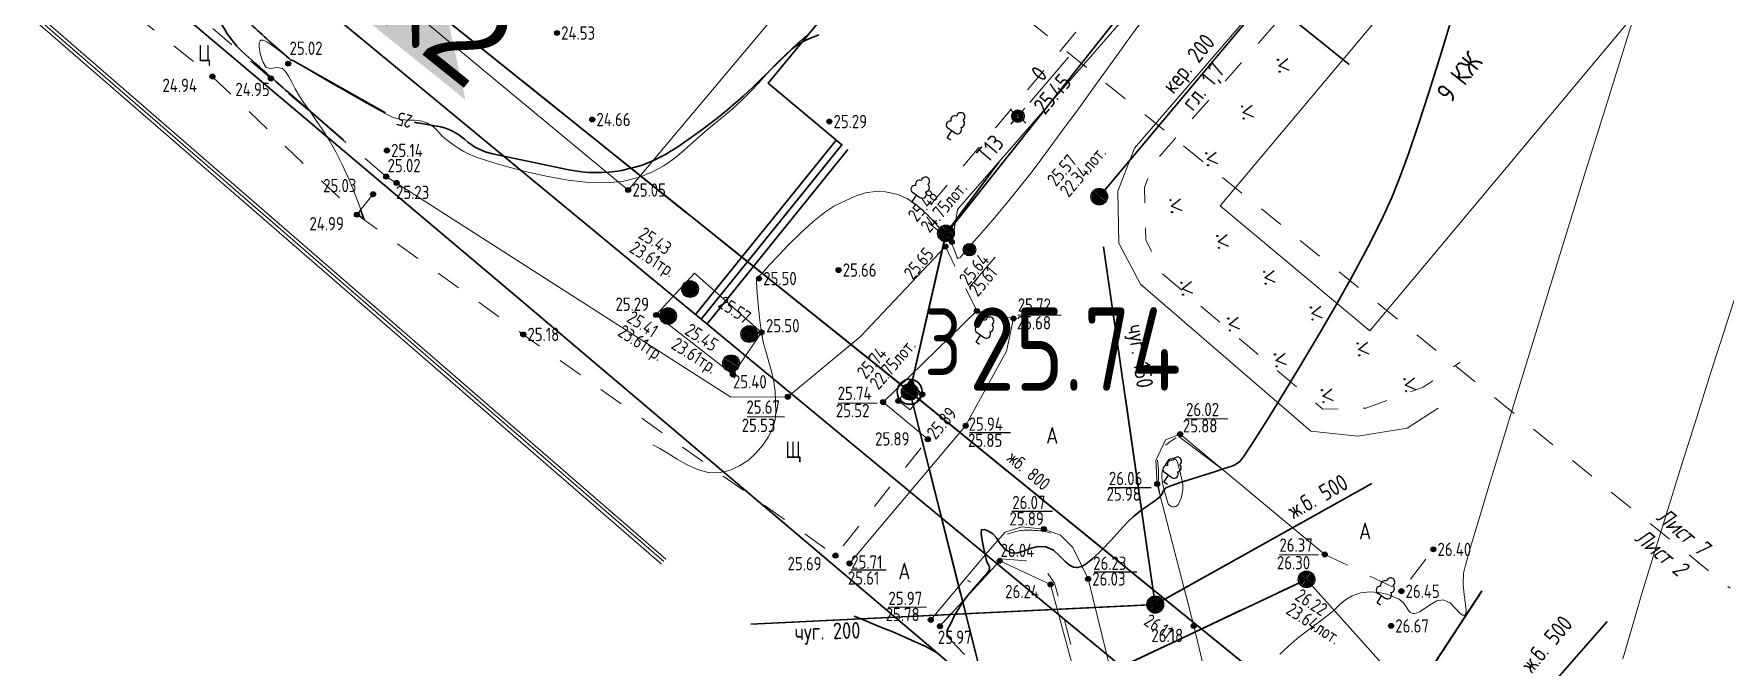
# Model space of a CAD drawing. Header units: metres. Extents: x -149473 to 83396, y -14167 to 104709.
# Drawn here: x -4603.4 to -4552.6, y 42498.6 to 42517.1 of the extents above; entities that cross this region are included whole.
import ezdxf

# ---------------------------------------------------------------- set-up
doc = ezdxf.new("R2010")
doc.units = ezdxf.units.M
doc.linetypes.add('g5_01_5x1_5', pattern=[1.5, 0.75, -0.75])
doc.linetypes.add('осеваяX2', pattern=[4, 2.5, -0.5, 0.5, -0.5])
for name, color, linetype, transparency in [('01_Геодезические пункты', 7, 'Continuous', 0.6), ('03_Здания и строения', 7, 'Continuous', 0.6), ('06_Инженерно-технические сооружения', 7, 'Continuous', 0.6), ('10_Границы покрытий и угодий', 7, 'Continuous', 0.6), ('13_Растительность', 7, 'Continuous', 0.6), ('14_Ограждения', 7, 'Continuous', 0.6), ('19_Горизонтали', 7, 'Continuous', 0.6), ('30_Канализация', 7, 'Continuous', 0.6), ('32_Теплосеть', 7, 'Continuous', 0.6), ('33_Газопровод', 7, 'Continuous', 0.6), ('44_Крышки колодцев', 7, 'Continuous', 0.6), ('45_Номера колодцев', 7, 'Continuous', 0.6), ('61_Отметки высоты поверхности', 7, 'Continuous', 0.6)]:
    doc.layers.add(name, color=color, linetype=linetype, transparency=transparency)
doc.layers.add('rastr', color=7, linetype='Continuous')
doc.layers.add('Viewport2ForCustomObjects_0', color=7, linetype='Continuous')
for name, color, linetype, lineweight in [('Сети_Г1.Метки', 132, 'Continuous', 30), ('Сети_Горизонтали.Вспомогательные', 1, 'Continuous', 9), ('Сети_Горизонтали.Основные', 1, 'Continuous', 30), ('Сети_К1', 42, 'Continuous', 30), ('Сети_К2', 40, 'Continuous', 30), ('Сети_К2.Метки', 40, 'Continuous', 30), ('Сети_Т', 1, 'Continuous', 30), ('Сети_Трасса', 1, 'осеваяX2', 30)]:
    doc.layers.add(name, color=color, linetype=linetype, lineweight=lineweight)
doc.styles.add('CustomTextStyle118', font='GOST_0.TTF', dxfattribs={"height": 4})
doc.styles.add('CustomTextStyle128', font='GOST_0.TTF', dxfattribs={"height": 5})
doc.styles.add('CustomTextStyle129', font='arial.ttf', dxfattribs={"height": 5})
doc.styles.add('LIKE11', font='GOST_0.TTF')
doc.styles.add('LIKE14', font='GOST_0.TTF')
doc.styles.add('LIKE17', font='GOST_0.TTF')
doc.styles.add('LIKE32', font='GOST_0.TTF')
doc.styles.add('LIKE36', font='GOST_0.TTF')
doc.styles.add('Line_GUGK', font='GOST_0.TTF')
doc.styles.get("Standard").update_dxf_attribs({"font": 'GOST_0.TTF'})
doc.linetypes.add('g5_121_t', pattern='A,4,-0.4,["Т",Line_GUGK,S=1,R=0,X=0,Y=-0.5],-1.2,12', length=17.6)
doc.linetypes.add('g5_122_g', pattern='A,1,-1,1.5,-0.4,["Г",Line_GUGK,S=1,R=0,X=0,Y=-0.5],-1.5,1.5,-1,4,-1,4,-1,3', length=20.9)
doc.linetypes.add('g5_122_k', pattern='A,1,-1,1.5,-0.4,["К",Line_GUGK,S=1,R=0,X=0,Y=-0.5],-1.5,1.5,-1,4,-1,4,-1,3', length=20.9)
doc.linetypes.add('g5_122_kl', pattern='A,1,-1,1.5,-0.4,["Кл",Line_GUGK,S=1,R=0,X=0,Y=-0.5],-2.4,1.5,-1,4,-1,4,-1,3', length=21.8)
doc.linetypes.add('g5_122_t', pattern='A,1,-1,1.5,-0.4,["Т",Line_GUGK,S=1,R=0,X=0,Y=-0.5],-1.5,1.5,-1,4,-1,4,-1,3', length=20.9)
doc.linetypes.add('g5_472', pattern='A,0,-4,[25,GUGK_2005.shx,S=0.4,R=0,X=0,Y=-0.2],0', length=4)
doc.linetypes.add('g5_474_1a', pattern='A,1,-0.25,[28,GUGK_2005.shx,S=1,R=0,X=0,Y=0],-0.25,1', length=2.5)
doc.linetypes.add('g5_476_2c', pattern='A,2.75,-0.25,[32,GUGK_2005.shx,S=1,R=0,X=0,Y=0],-0.25,2.75', length=6)

# ---------------------------------------------------------------- blocks, each defined once
blk = doc.blocks.new('g5_117t')
h = blk.add_hatch(color=255)
h.paths.add_polyline_path([(-0.04, -0.04), (-0.46, -0.04, 0.367426), (-0.04, -0.46)])
h.paths.add_polyline_path([(0.04, -0.46, 0.367426), (0.46, -0.04), (0.04, -0.04)])
h.paths.add_polyline_path([(0.46, 0.04, 0.921954), (-0.46, 0.04)])
at = {"color": 0}
for points in [[(-0.5, 0), (0.5, 0)], [(0, -0.5), (0, 0)]]:
    blk.add_lwpolyline(points, dxfattribs=at)
blk.add_circle((0, 0), 0.5, dxfattribs=at)
blk = doc.blocks.new('g5_388_1')
at = {"color": 0}
blk.add_lwpolyline([(0, 0.5), (0.26, 0.5, 0.798042), (0.36, 0.97, 0.636328), (0.23, 1.41, 0.533064), (0, 1.75, 0.533064), (-0.23, 1.41, 0.636328), (-0.36, 0.97, 0.798042), (-0.26, 0.5)], format="xyb", dxfattribs=at)
for points in [[(0, 0.5), (-0.26, 0.5)], [(0.25, 0), (0, 0), (0, 0.5)]]:
    blk.add_lwpolyline(points, dxfattribs=at)
blk = doc.blocks.new('g5_117kb')
h = blk.add_hatch(color=255)
h.paths.add_polyline_path([(0.04, 0.04), (0.46, 0.04, 0.367426), (0.04, 0.46)])
h.paths.add_polyline_path([(-0.04, 0.46, 0.367426), (-0.46, 0.04), (-0.04, 0.04)])
h.paths.add_polyline_path([(-0.04, -0.04), (-0.46, -0.04, 0.367426), (-0.04, -0.46)])
h.paths.add_polyline_path([(0.04, -0.46, 0.367426), (0.46, -0.04), (0.04, -0.04)])
at = {"color": 0}
for points in [[(-0.5, 0), (0.5, 0)], [(0, 0.5), (0, -0.5)]]:
    blk.add_lwpolyline(points, dxfattribs=at)
blk.add_circle((0, 0), 0.5, dxfattribs=at)
blk = doc.blocks.new('g5_330')
blk.add_hatch(color=0).paths.add_polyline_path([(0.15, 0, 1), (-0.15, 0, 1)])
at = {"color": 0}
blk.add_circle((0, 0), 0.15, dxfattribs=at)
blk = doc.blocks.new('g5_117kl')
h = blk.add_hatch(color=255)
h.paths.add_polyline_path([(0.42, 0.2, 0.633652), (-0.42, 0.2)])
h.paths.add_polyline_path([(-0.45, 0.12, 0.067116), (-0.46, 0, 0.067116), (-0.45, -0.12), (0.45, -0.12, 0.067116), (0.46, 0, 0.067116), (0.45, 0.12)])
h.paths.add_polyline_path([(-0.42, -0.2, 0.633652), (0.42, -0.2)])
at = {"color": 0}
for p, q in [((-0.47, 0.16), (0.47, 0.16)), ((-0.47, -0.16), (0.47, -0.16))]:
    blk.add_line(p, q, dxfattribs=at)
blk.add_circle((0, 0), 0.5, dxfattribs=at)
blk = doc.blocks.new('g5_416')
at = {"color": 0}
blk.add_lwpolyline([(0.36, 0.6), (0, 0), (-0.36, 0.6)], dxfattribs=at)
for centre in [(-0.36, 0), (0.36, 0)]:
    blk.add_circle(centre, 0.0375, dxfattribs=at)
blk = doc.blocks.new('g5_128b')
h = blk.add_hatch(color=255)
h.paths.add_polyline_path([(-0.16, 0.3, 0.273653), (-0.34, 0, 0.273653), (-0.16, -0.3)])
h.paths.add_polyline_path([(0.09, 0.33, 0.131884), (-0.09, 0.33), (-0.09, -0.33, 0.131884), (0.09, -0.33)])
h.paths.add_polyline_path([(0.16, -0.3, 0.273653), (0.34, 0, 0.273653), (0.16, 0.3)])
at = {"color": 0}
for points in [[(-0.12, -0.35), (-0.12, 0.35)], [(0.12, -0.35), (0.12, 0.35)]]:
    blk.add_lwpolyline(points, dxfattribs=at)
blk.add_circle((0, 0), 0.375, dxfattribs=at)
blk = doc.blocks.new('g5_005_1')
h = blk.add_hatch(color=255)
edge = h.paths.add_edge_path()
edge.add_arc((0, 0), 0.338, 0, 360)
edge = h.paths.add_edge_path(flags=16)
edge.add_arc((0, 0), 0.1, 0, 360)
at = {"color": 0}
for p, q in [((-0.625, 0), (-0.375, 0)), ((0, 0.625), (0, 0.375)), ((0.375, 0), (0.625, 0)), ((0, -0.375), (0, -0.625))]:
    blk.add_line(p, q, dxfattribs=at)
for radius in [0.375, 0.0625]:
    blk.add_circle((0, 0), radius, dxfattribs=at)
blk = doc.blocks.new('CustomObjectsInViewport2_0')
at = {"layer": 'Сети_Г1.Метки'}
for p, q in [((2984.27, 1369.65), (2983.28, 1368.14)), ((2983.28, 1368.14), (2973.77, 1353.65))]:
    blk.add_line(p, q, dxfattribs=at)
at = {"layer": 'Сети_Горизонтали.Вспомогательные', "color": 42, "flags": 128}
for points, elevation in [([(2944.02, 1403.18), (2943.24, 1402.51), (2942.5, 1401.82), (2941.89, 1401.22), (2941.37, 1400.66), (2940.9, 1400.14), (2940.42, 1399.63), (2939.89, 1399.09), (2939.26, 1398.51), (2938.48, 1397.87), (2937.69, 1397.21), (2937.01, 1396.61), (2936.4, 1396.07), (2935.81, 1395.58), (2935.2, 1395.15), (2934.52, 1394.79), (2933.74, 1394.48), (2932.8, 1394.24), (2931.8, 1394.13), (2930.67, 1394.16), (2929.46, 1394.3), (2928.24, 1394.51), (2927.07, 1394.78), (2925.99, 1395.06), (2925.07, 1395.32), (2924.38, 1395.54), (2923.95, 1395.68), (2923.53, 1395.85), (2923.2, 1396.01), (2922.91, 1396.19), (2922.61, 1396.4), (2922.28, 1396.64), (2921.91, 1396.94), (2921.65, 1397.23), (2921.38, 1397.49), (2920.98, 1397.73), (2920.6, 1397.85), (2920.23, 1397.89), (2919.85, 1397.9), (2919.44, 1397.94), (2918.97, 1398.06), (2918.48, 1398.29), (2917.7, 1398.71), (2916.74, 1399.25), (2915.71, 1399.85), (2914.72, 1400.43), (2913.87, 1400.94), (2913.27, 1401.29), (2913.03, 1401.44), (2912.92, 1401.47), (2912.81, 1401.51), (2912.63, 1401.67), (2912.23, 1401.99), (2911.75, 1402.36), (2911.39, 1402.6), (2911.17, 1402.69), (2911.06, 1402.7), (2911.03, 1402.69), (2910.99, 1402.65), (2910.94, 1402.54), (2910.93, 1402.3), (2910.99, 1401.89), (2911.15, 1401.39), (2911.35, 1401.06), (2911.64, 1400.99), (2911.99, 1401.05), (2912.33, 1401), (2912.52, 1400.82), (2912.7, 1400.53), (2912.89, 1400.18), (2913.1, 1399.77), (2913.35, 1399.33), (2913.62, 1398.93), (2913.95, 1398.47), (2914.32, 1397.94), (2914.72, 1397.35), (2915.12, 1396.7), (2915.53, 1395.99), (2915.91, 1395.23), (2916.27, 1394.45), (2916.57, 1393.73), (2916.81, 1393.12), (2916.96, 1392.69), (2917.02, 1392.51), (2916.94, 1392.4), (2916.87, 1392.29), (2916.95, 1392.18), (2917.1, 1392.04), (2917.22, 1391.92)], 25), ([(2964.25, 1404.36), (2963.2, 1402.91), (2962.13, 1401.43), (2961.08, 1399.97), (2960.07, 1398.58), (2959.14, 1397.31), (2958.32, 1396.2), (2957.65, 1395.29), (2957.15, 1394.64), (2956.49, 1393.81), (2955.81, 1392.97), (2955.15, 1392.18), (2954.53, 1391.45), (2953.98, 1390.81), (2953.54, 1390.31), (2953.24, 1389.97), (2953.11, 1389.82), (2952.97, 1389.66), (2952.84, 1389.6), (2952.78, 1389.7), (2952.69, 1389.94), (2952.58, 1390.24), (2952.41, 1390.54), (2952.22, 1390.79), (2951.91, 1391.21), (2951.48, 1391.72), (2950.97, 1392.26), (2950.4, 1392.77), (2949.79, 1393.19), (2949.17, 1393.46), (2948.49, 1393.6), (2947.88, 1393.62), (2947.3, 1393.53), (2946.73, 1393.35), (2946.12, 1393.08), (2945.44, 1392.75), (2944.84, 1392.36), (2944.15, 1391.8), (2943.42, 1391.13), (2942.71, 1390.43), (2942.06, 1389.76), (2941.53, 1389.19), (2941.16, 1388.78), (2941.01, 1388.62), (2940.9, 1388.52), (2940.83, 1388.46), (2940.79, 1388.4), (2940.77, 1388.35), (2940.77, 1388.2), (2940.79, 1387.82), (2940.83, 1387.27), (2940.88, 1386.61), (2940.96, 1385.88), (2941.06, 1385.16), (2941.19, 1384.5), (2941.36, 1383.89), (2941.53, 1383.32), (2941.69, 1382.76), (2941.81, 1382.2), (2941.88, 1381.62), (2941.91, 1380.96), (2941.92, 1380.41), (2941.88, 1379.92), (2941.75, 1379.42), (2941.47, 1378.89), (2941.15, 1378.4), (2940.75, 1377.94), (2940.29, 1377.51), (2939.75, 1377.16), (2939.15, 1376.89), (2938.48, 1376.75), (2937.86, 1376.77), (2937.23, 1376.95), (2936.61, 1377.23), (2936.01, 1377.56), (2935.46, 1377.9), (2934.96, 1378.21), (2934.55, 1378.43)], 25.5), ([(2993.81, 1405.48), (2992.72, 1401.97), (2991.6, 1398.38), (2990.47, 1394.75), (2989.36, 1391.17), (2988.28, 1387.68), (2987.26, 1384.35), (2986.3, 1381.24), (2985.44, 1378.42), (2984.68, 1375.94), (2984.06, 1373.87), (2983.58, 1372.28), (2983.28, 1371.21), (2983.16, 1370.73), (2983.14, 1370.07), (2983.21, 1369.42), (2983.29, 1368.85), (2983.33, 1368.5), (2983.31, 1368.32), (2983.27, 1368.24), (2983.24, 1368.21), (2983.2, 1368.2), (2983.1, 1368.21), (2982.95, 1368.33), (2982.71, 1368.59), (2982.36, 1368.94), (2981.95, 1369.13), (2981.57, 1369.06), (2981.18, 1368.84), (2980.8, 1368.58), (2980.52, 1368.4), (2980.32, 1368.32), (2980.21, 1368.3), (2980.15, 1368.31), (2980.09, 1368.32), (2979.99, 1368.37), (2979.87, 1368.48), (2979.74, 1368.68), (2979.57, 1368.94), (2979.3, 1369.17), (2978.98, 1369.31), (2978.56, 1369.46), (2978.08, 1369.57), (2977.54, 1369.61), (2976.99, 1369.54), (2976.49, 1369.37), (2976.1, 1369.14), (2975.75, 1368.84), (2975.38, 1368.49), (2974.91, 1368.1), (2974.52, 1367.8), (2974.09, 1367.49), (2973.64, 1367.15), (2973.17, 1366.78), (2972.67, 1366.35), (2972.15, 1365.87)], 26.5), ([(2999.58, 1387.66), (2998.78, 1385.17), (2997.93, 1382.52), (2997.06, 1379.77), (2996.19, 1377), (2995.34, 1374.29), (2994.55, 1371.72), (2993.83, 1369.36), (2993.22, 1367.29), (2992.73, 1365.59)], 27)]:
    blk.add_lwpolyline(points, dxfattribs=dict(at, elevation=elevation))
at = {"layer": 'Сети_Горизонтали.Основные', "color": 40, "elevation": 26, "flags": 128}
for points in [[(2982.43, 1403.89), (2981.75, 1401.66), (2981.08, 1399.55), (2980.45, 1397.6), (2979.87, 1395.87), (2979.33, 1394.41), (2978.87, 1393.26), (2978.23, 1391.86), (2977.44, 1390.31), (2976.55, 1388.64), (2975.59, 1386.92), (2974.59, 1385.19), (2973.6, 1383.52), (2972.65, 1381.95), (2971.78, 1380.52), (2971.02, 1379.31), (2970.4, 1378.35), (2969.97, 1377.71), (2969.76, 1377.43), (2969.5, 1377.24), (2969.27, 1377.14), (2969.01, 1377.07), (2968.69, 1376.96), (2968.29, 1376.83), (2967.65, 1376.63), (2966.9, 1376.39), (2966.18, 1376.16), (2965.61, 1375.97), (2965.32, 1375.85), (2965.18, 1375.69), (2965.11, 1375.52), (2964.98, 1375.33), (2964.81, 1375.19), (2964.53, 1374.99), (2964.19, 1374.75), (2963.79, 1374.46), (2963.38, 1374.13), (2963.02, 1373.79), (2962.56, 1373.29), (2962.03, 1372.71), (2961.48, 1372.12), (2960.93, 1371.6), (2960.53, 1371.29), (2960.27, 1371.13), (2960.11, 1371.08), (2960.04, 1371.07), (2959.95, 1371.06), (2959.77, 1371.09), (2959.54, 1371.2), (2959.27, 1371.42), (2958.94, 1371.77), (2958.58, 1372.1), (2958.12, 1372.31), (2957.63, 1372.32), (2957.17, 1372.2), (2956.76, 1372.04), (2956.37, 1371.92), (2956.01, 1371.94), (2955.64, 1372.18), (2955.36, 1372.52), (2955.14, 1372.86), (2954.94, 1373.08), (2954.67, 1373.25), (2954.42, 1373.35), (2954.25, 1373.32), (2954.23, 1373.11), (2954.29, 1372.68), (2954.39, 1372.18), (2954.5, 1371.72), (2954.56, 1371.45), (2954.65, 1371.26), (2954.73, 1371.11), (2954.74, 1370.94), (2954.62, 1370.74), (2954.33, 1370.41), (2953.96, 1370), (2953.59, 1369.58), (2953.28, 1369.19), (2952.99, 1368.77), (2952.76, 1368.39), (2952.58, 1368.06), (2952.45, 1367.79), (2952.31, 1367.52), (2952.2, 1367.3), (2952.19, 1367.04), (2952.36, 1366.78), (2952.75, 1366.35), (2953.23, 1365.84)], [(2951.61, 1365.93), (2950.91, 1366.32), (2950.28, 1366.61), (2949.61, 1366.91), (2948.93, 1367.2), (2948.26, 1367.47), (2947.63, 1367.73), (2947.08, 1367.96), (2946.61, 1368.15)]]:
    blk.add_lwpolyline(points, dxfattribs=at)
at = {"layer": 'Сети_К1'}
for p, q in [((2961.57, 1390.3), (2964.68, 1368.84)), ((2965.12, 1369.09), (2977.66, 1376.11)), ((2973.75, 1370.35), (2953.99, 1361.03)), ((2941.29, 1367.7), (2964.42, 1368.83))]:
    blk.add_line(p, q, dxfattribs=at)
at = {"layer": 'Сети_К1', "linetype": 'Continuous'}
for start, end in [(0, 180), (180, 0)]:
    blk.add_arc((2964.68, 1368.84), 0.5, start, end, dxfattribs=at)
at = {"layer": 'Сети_К2'}
for p, q in [((2949.37, 1382.07), (2895.2, 1425.54)), ((2952.12, 1391.1), (2950.12, 1382.33)), ((2950.14, 1380.87), (2955.89, 1358.04)), ((3023.9, 1321.48), (2950.54, 1381.13))]:
    blk.add_line(p, q, dxfattribs=at)
at = {"layer": 'Сети_К2', "linetype": 'Continuous'}
for start, end in [(0, 180), (180, 0)]:
    blk.add_arc((2949.95, 1381.6), 0.75, start, end, dxfattribs=at)
at = {"layer": 'Сети_К2.Метки', "color": 7, "linetype": 'Continuous', "true_color": 0xffffff}
blk.add_solid([(2921.27, 1408.48, 21.92), (2927.07, 1403.82, 21.92), (2923.3, 1399.13, 21.92), (2917.5, 1403.78, 21.92)], dxfattribs=at)
at = {"layer": 'Сети_Т', "linetype": 'Continuous'}
for p, q in [((2945.53, 1396.7), (2937.1, 1386.23)), ((2946.23, 1396.14), (2937.8, 1385.67))]:
    blk.add_line(p, q, dxfattribs=at)
at = {"layer": 'Сети_Трасса', "ltscale": 5, "flags": 128}
for points in [[(3045.27, 1304.23), (3024.48, 1321.01), (2949.95, 1381.6), (2816.62, 1488.59), (2738.01, 1530.07), (2660.18, 1571.13), (2652.26, 1575.73), (2565.79, 1625.95)], [(2937.45, 1385.95), (2945.88, 1396.42)], [(2952.12, 1391.1), (2949.95, 1381.6)], [(2964.68, 1368.84), (2961.57, 1390.3)], [(2949.95, 1381.6), (2955.89, 1358.04)], [(2964.68, 1368.84), (2977.66, 1376.11)], [(2953.99, 1361.03), (2973.75, 1370.35)], [(2973.77, 1353.65), (2984.27, 1369.65)]]:
    blk.add_lwpolyline(points, dxfattribs=at)
at = {"layer": 'Сети_К2.Метки', "linetype": 'Continuous'}
for s, style, p in [('К', 'CustomTextStyle128', (2917.95, 1404.06, 21.92)), ('2', 'CustomTextStyle129', (2920.45, 1402.05, 21.92))]:
    blk.add_text(s, height=5, rotation=321.2558, dxfattribs=dict(at, style=style)).set_placement(p)
at = {"layer": 'Сети_К2.Метки', "linetype": 'Continuous', "style": 'CustomTextStyle118'}
blk.add_text('3', height=4, dxfattribs=at).set_placement((2950.81, 1382.6, 25.75))

msp = doc.modelspace()

# ---------------------------------------------------------------- linework, layer by layer
at = {"layer": '01_Геодезические пункты', "color": 7, "lineweight": 20, "flags": 128}
msp.add_lwpolyline([(-4572.333, 42516.432), (-4573.496, 42515.073)], dxfattribs=at)
at = {"layer": '03_Здания и строения', "color": 7, "linetype": 'Continuous', "lineweight": 20, "flags": 128}
msp.add_lwpolyline([(-4517.227, 42563.104), (-4533.902, 42543.06), (-4536.118, 42544.93), (-4551.907, 42526.154), (-4554.241, 42528.107), (-4567.789, 42511.976), (-4563.295, 42508.226), (-4549.979, 42524.146), (-4547.782, 42522.331), (-4531.506, 42541.798), (-4529.23, 42539.941), (-4513.07, 42559.592), (-4517.227, 42563.104)], dxfattribs=at)
at = {"layer": '06_Инженерно-технические сооружения', "color": 7, "linetype": 'Continuous', "lineweight": 20, "flags": 128}
for points in [[(-4582.396, 42506.914), (-4584.7, 42508.697), (-4583.547, 42509.954), (-4581.541, 42508.174), (-4582.396, 42506.914)], [(-4577.434, 42506.119), (-4577.053, 42506.661), (-4576.72, 42506.315), (-4577.079, 42505.848), (-4577.434, 42506.119)], [(-4577.434, 42506.119), (-4577.053, 42506.661), (-4576.72, 42506.315), (-4577.079, 42505.848), (-4577.434, 42506.119)]]:
    msp.add_lwpolyline(points, dxfattribs=at)
at = {"layer": '10_Границы покрытий и угодий', "color": 7, "linetype": 'Continuous', "lineweight": 20, "flags": 128}
for points in [[(-4575.827, 42510.888), (-4575.662, 42511.864), (-4565.676, 42523.341), (-4560.585, 42529.396), (-4557.922, 42532.559), (-4556.469, 42533.172), (-4554.196, 42533.665), (-4553.562, 42533.896), (-4552.28, 42535.199), (-4543.138, 42546.322), (-4539.759, 42550.432), (-4539.443, 42552.25), (-4539.823, 42553.365), (-4540.604, 42554.225), (-4544.562, 42557.63), (-4545.697, 42558.606), (-4546.478, 42559.278), (-4557.44, 42568.734), (-4566.068, 42576.21)], [(-4530.582, 42557.19), (-4535.633, 42551.021), (-4540.369, 42545.314), (-4550.388, 42533.106), (-4551.498, 42531.887), (-4552.77, 42531.199), (-4554.708, 42530.747), (-4558.105, 42528.104), (-4563.716, 42521.408), (-4570.357, 42513.702), (-4570.849, 42512.415), (-4570.826, 42510.856), (-4570.179, 42509.622), (-4565.066, 42505.216), (-4563.654, 42505.062), (-4562.175, 42505.302), (-4561.25, 42505.904)], [(-4592.794, 42512.848), (-4582.462, 42506.236), (-4580.749, 42506.246), (-4578.586, 42508.04), (-4576.025, 42510.751)], [(-4575.086, 42508.817), (-4573.982, 42508.592), (-4574.191, 42507.613), (-4575.418, 42505.375), (-4578.901, 42501.245)], [(-4575.086, 42508.817), (-4577.893, 42506.086), (-4576.553, 42504.969)], [(-4575.086, 42508.817), (-4577.893, 42506.086), (-4576.553, 42504.969)], [(-4566.711, 42491.562), (-4568.579, 42499.369), (-4569.676, 42503.627), (-4569.71, 42504.331), (-4569.428, 42504.949), (-4568.987, 42505.123), (-4564.646, 42501.513)], [(-4576.463, 42499.551), (-4574.764, 42501.578), (-4574.235, 42502.185), (-4573.733, 42502.344), (-4573.072, 42502.276), (-4572.571, 42502.096), (-4572.205, 42501.723), (-4571.745, 42500.78), (-4569.942, 42493.453)]]:
    msp.add_lwpolyline(points, dxfattribs=at)
at = {"layer": '10_Границы покрытий и угодий', "color": 7, "linetype": 'g5_01_5x1_5', "lineweight": 20, "flags": 128}
for points in [[(-4565.346, 42525.207), (-4576.761, 42511.654), (-4575.827, 42510.888)], [(-4563.201, 42520.798), (-4569.731, 42513.302), (-4570.059, 42512.53), (-4570.016, 42510.953), (-4569.513, 42509.931), (-4564.706, 42505.876), (-4563.415, 42505.906), (-4561.695, 42506.533), (-4560.587, 42507.279)], [(-4600.244, 42518.91), (-4600.084, 42519.088), (-4596.255, 42515.793), (-4592.794, 42512.848), (-4593.188, 42512.321), (-4593.674, 42511.707), (-4598.009, 42515.85), (-4600.914, 42518.163), (-4600.244, 42518.91)], [(-4593.674, 42511.707), (-4588.684, 42508.114), (-4579.323, 42501.48), (-4576.553, 42504.969)], [(-4575.086, 42508.817), (-4576.025, 42510.751)], [(-4575.086, 42508.817), (-4576.025, 42510.751)], [(-4570.706, 42493.021), (-4572.75, 42500.649), (-4573.028, 42501.046), (-4573.614, 42501.32), (-4574.4, 42501.388), (-4576.188, 42499.359)], [(-4564.646, 42501.513), (-4562.35, 42500.411), (-4561.392, 42501.667)]]:
    msp.add_lwpolyline(points, dxfattribs=at)
at = {"layer": '14_Ограждения', "color": 7, "linetype": 'g5_474_1a', "lineweight": 20, "flags": 128}
msp.add_lwpolyline([(-4623.822, 42550.518), (-4627.127, 42546.709), (-4623.227, 42543.42), (-4617.735, 42538.946), (-4608.102, 42530.937), (-4603.048, 42526.857), (-4591.977, 42517.783), (-4585.536, 42512.446), (-4580.896, 42517.958)], dxfattribs=at)
at = {"layer": '14_Ограждения', "color": 7, "linetype": 'g5_472', "lineweight": 20, "flags": 128}
msp.add_lwpolyline([(-4625.355, 42536.336), (-4619.117, 42531.353), (-4584.473, 42501.298)], dxfattribs=at)
at = {"layer": '14_Ограждения', "color": 7, "linetype": 'Continuous', "lineweight": 20, "flags": 128}
for points in [[(-4625.293, 42536.414), (-4619.053, 42531.43), (-4584.407, 42501.374)], [(-4625.418, 42536.258), (-4619.181, 42531.276), (-4584.538, 42501.223)]]:
    msp.add_lwpolyline(points, dxfattribs=at)
at = {"layer": '14_Ограждения', "color": 7, "linetype": 'g5_476_2c', "lineweight": 20, "flags": 128}
msp.add_lwpolyline([(-4576.188, 42499.359), (-4574.397, 42501.324), (-4572.873, 42500.612), (-4570.777, 42492.864)], dxfattribs=at)
at = {"layer": '19_Горизонтали', "color": 32, "linetype": 'Continuous', "lineweight": 30, "elevation": 12.5, "flags": 128}
for points in [[(-4594.081, 42513.942, 0.037316), (-4594.097, 42513.959), (-4595.667, 42515.319, -0.003524), (-4596.812, 42516.326), (-4597.01, 42516.503, -0.075671), (-4597.637, 42517.26), (-4597.731, 42517.416, -0.087863), (-4597.953, 42517.996), (-4597.961, 42518.039, 0.05191), (-4598.117, 42518.557), (-4598.117, 42518.557, -0.82746), (-4598.033, 42518.613), (-4597.332, 42517.897, 0.018388), (-4596.233, 42516.852), (-4595.708, 42516.388, 0.094824), (-4595.609, 42516.33), (-4595.609, 42516.33, -0.042856), (-4595.504, 42516.281), (-4592.818, 42514.756)], [(-4591.951, 42514.478, 0.005629), (-4591.796, 42514.45), (-4591.274, 42514.364, -0.145001), (-4590.436, 42513.956), (-4590.436, 42513.956, 0.13461), (-4589.603, 42513.53), (-4587.323, 42513.055, 0.195998), (-4584.25, 42513.619), (-4584.228, 42513.633, 0.051041), (-4581.639, 42515.688), (-4580.691, 42516.612, -0.097929), (-4580.137, 42516.973), (-4579.824, 42517.099)], [(-4593.46, 42511.552), (-4593.511, 42511.7, 0.008245), (-4593.565, 42511.845, 0.008245)]]:
    msp.add_lwpolyline(points, format="xyb", dxfattribs=at)
at = {"layer": '19_Горизонтали', "color": 32, "linetype": 'Continuous', "lineweight": 20, "elevation": 13, "flags": 128}
for points in [[(-4569.102, 42505.016), (-4569.31, 42504.879, 0.032398), (-4569.385, 42504.821), (-4569.421, 42504.79)], [(-4569.581, 42503.26), (-4569.626, 42503.494, -0.072414), (-4569.637, 42503.763), (-4569.637, 42503.763, 0.048972), (-4569.636, 42504.034), (-4569.665, 42504.343)], [(-4572.861, 42502.152), (-4572.992, 42502.19, 0.053611), (-4573.2, 42502.226), (-4573.2, 42502.226, 0.004771), (-4573.412, 42502.239), (-4573.522, 42502.244, 0.083565), (-4573.915, 42502.198), (-4574.074, 42502.151, 0.01447), (-4574.14, 42502.13), (-4574.173, 42502.118), (-4574.173, 42502.118)]]:
    msp.add_lwpolyline(points, format="xyb", dxfattribs=at)
for points in [[(-4569.018, 42505.046), (-4567.726, 42504.075)], [(-4575.277, 42500.68), (-4575.367, 42500.74)]]:
    msp.add_lwpolyline(points, dxfattribs=at)
msp.add_lwpolyline([(-4569.458, 42504.164, 0.166588), (-4569.538, 42503.834), (-4569.538, 42503.834, 0.046834), (-4569.472, 42503.483), (-4569.351, 42503.061, 0.663975), (-4569.038, 42503.023), (-4569.038, 42503.023, 0.193477), (-4568.936, 42503.77), (-4569.064, 42504.279, 0.657559), (-4569.355, 42504.326)], format="xyb", close=True, dxfattribs=at)
at = {"layer": '30_Канализация', "color": 42, "linetype": 'g5_122_kl', "lineweight": 30, "flags": 128}
for points in [[(-4765.468, 42700.816), (-4769.176, 42628.569), (-4721.982, 42601.158), (-4643.763, 42559.888), (-4577.094, 42506.392), (-4539.83, 42476.096), (-4529.438, 42467.71), (-4503.813, 42475.716), (-4460.379, 42527.88), (-4434.118, 42524.323), (-4423.121, 42522.263), (-4413.186, 42519.778)], [(-4576.022, 42511.106), (-4557.898, 42533.956), (-4551.431, 42537.07), (-4540.258, 42550.885), (-4535.643, 42546.947), (-4521.987, 42563.009), (-4513.221, 42570.458)], [(-4577.094, 42506.392), (-4576.01, 42511.144), (-4574.425, 42513.284)], [(-4577.094, 42506.392), (-4576.017, 42511.099)], [(-4577.094, 42506.392), (-4574.125, 42494.614)]]:
    msp.add_lwpolyline(points, dxfattribs=at)
at = {"layer": '30_Канализация', "color": 12, "linetype": 'g5_122_k', "lineweight": 30, "flags": 128}
for points in [[(-4571.41, 42512.246), (-4566.41, 42518.224), (-4563.913, 42516.215)], [(-4569.73, 42500.013), (-4571.286, 42510.745)], [(-4569.73, 42500.013), (-4563.24, 42503.645)], [(-4575.074, 42496.107), (-4565.195, 42500.767), (-4560.077, 42495.051), (-4556.175, 42499.502)], [(-4569.73, 42500.013), (-4581.863, 42499.421)]]:
    msp.add_lwpolyline(points, dxfattribs=at)
at = {"layer": '32_Теплосеть', "color": 5, "linetype": 'g5_121_t', "lineweight": 30, "flags": 128}
for points in [[(-4618.389, 42537.549), (-4604.403, 42525.957), (-4585.06, 42509.978), (-4583.348, 42508.568), (-4568.651, 42496.425), (-4562.141, 42491.142), (-4551.855, 42482.718), (-4545.593, 42477.681), (-4540.603, 42473.562), (-4531.401, 42467.245), (-4522.205, 42477.784)], [(-4583.348, 42508.568), (-4579.129, 42513.801), (-4581.341, 42515.652), (-4579.154, 42518.315)]]:
    msp.add_lwpolyline(points, dxfattribs=at)
at = {"layer": '32_Теплосеть', "color": 5, "linetype": 'g5_122_t', "lineweight": 30, "flags": 128}
msp.add_lwpolyline([(-4619.272, 42529.847), (-4616.773, 42532.745), (-4600.674, 42519.203), (-4589.139, 42509.463), (-4576.268, 42498.563), (-4572.162, 42494.967), (-4571.416, 42491.235)], dxfattribs=at)
at = {"layer": '33_Газопровод', "color": 132, "linetype": 'g5_122_g', "lineweight": 30, "flags": 128}
msp.add_lwpolyline([(-4564.38, 42488.718), (-4565.342, 42492.194), (-4565.03, 42492.644), (-4559.936, 42500.42)], dxfattribs=at)
at = {"layer": '61_Отметки высоты поверхности', "color": 7, "linetype": 'Continuous', "lineweight": 5, "flags": 128}
msp.add_lwpolyline([(-4575.306, 42509.529), (-4574.529, 42510.429)], dxfattribs=at)
at = {"layer": '61_Отметки высоты поверхности', "flags": 128}
for points in [[(-4573.848, 42508.687), (-4572.55, 42508.697)], [(-4579.247, 42506.055), (-4578.074, 42506.059)], [(-4581.971, 42505.652), (-4580.851, 42505.644)], [(-4568.818, 42505.59), (-4567.557, 42505.586)], [(-4575.305, 42505.172), (-4574.071, 42505.169)], [(-4571.134, 42503.527), (-4569.856, 42503.527)], [(-4574.031, 42502.808), (-4572.809, 42502.808)], [(-4566.008, 42501.509), (-4564.835, 42501.504)], [(-4578.86, 42501.051), (-4577.8, 42501.055)], [(-4571.568, 42500.997), (-4570.288, 42500.997)], [(-4577.745, 42499.937), (-4576.588, 42499.942)]]:
    msp.add_lwpolyline(points, dxfattribs=at)
at = {"layer": 'rastr', "color": 5, "linetype": 'g5_01_5x1_5', "lineweight": 20, "flags": 128}
msp.add_lwpolyline([(-4582.874, 42525.09), (-4552.489, 42500.5)], dxfattribs=at)

# ---------------------------------------------------------------- block references
at = {"layer": '01_Геодезические пункты', "color": 7, "linetype": 'Continuous', "lineweight": 20, "xscale": 0.5, "yscale": 0.5, "zscale": 0.5, "rotation": 49.42757553168038}
msp.add_blockref('g5_005_1', (-4573.85, 42514.659, 12.724), dxfattribs=at)
at = {"layer": '06_Инженерно-технические сооружения', "color": 7, "linetype": 'Continuous', "lineweight": 20, "xscale": 0.5, "yscale": 0.5, "zscale": 0.5, "rotation": 49.42757553168038}
msp.add_blockref('g5_128b', (-4575.304, 42510.656, 12.649), dxfattribs=at)
at = {"layer": '13_Растительность', "color": 92, "linetype": 'Continuous', "lineweight": 20, "ltscale": 0.5, "xscale": 0.4999999999999999, "yscale": 0.4999999999999999, "zscale": 0.4999999999999999, "rotation": 277.5631784342272}
for p in [(-4566.027, 42516.174), (-4567.101, 42514.771), (-4568.176, 42513.367), (-4569.25, 42511.963), (-4567.847, 42510.889), (-4566.443, 42509.814), (-4568.921, 42509.485), (-4565.039, 42508.74), (-4567.518, 42508.41), (-4563.636, 42507.665), (-4566.114, 42507.336), (-4564.71, 42506.261), (-4562.232, 42506.59)]:
    msp.add_blockref('g5_416', p, dxfattribs=at)
at = {"layer": '13_Растительность', "color": 92, "linetype": 'Continuous', "lineweight": 20, "xscale": 0.4999999999999999, "yscale": 0.4999999999999999, "zscale": 0.4999999999999999, "rotation": 327.2608096277772}
for p in [(-4575.97, 42514.01, 12.75), (-4577.028, 42512.078, 12.97), (-4575.104, 42507.881, 12.918), (-4569.474, 42503.681, 12.972), (-4563.078, 42500.058, 13.237)]:
    msp.add_blockref('g5_388_1', p, dxfattribs=at)
at = {"layer": '44_Крышки колодцев', "color": 7, "linetype": 'Continuous', "lineweight": 20}
for name, p, xscale, yscale, zscale, rotation in [('g5_117kb', (-4571.41, 42512.246, 12.786), 0.5, 0.5, 0.5, 49.42757553168038), ('g5_117kl', (-4576.01, 42511.144), 0.5, 0.5, 0.5, 326.3099380122847), ('g5_117t', (-4583.683, 42509.473, 12.714), 0.4999999999999999, 0.4999999999999999, 0.4999999999999999, 327.2608096277772), ('g5_117t', (-4584.343, 42508.664, 12.705), 0.4999999999999999, 0.4999999999999999, 0.4999999999999999, 327.2608096277772), ('g5_117t', (-4581.906, 42508.123, 12.784), 0.4999999999999999, 0.4999999999999999, 0.4999999999999999, 327.2608096277772), ('g5_117t', (-4582.451, 42507.251, 12.723), 0.4999999999999999, 0.4999999999999999, 0.4999999999999999, 327.2608096277772), ('g5_117kl', (-4577.094, 42506.392, 12.868), 0.5, 0.5, 0.5, 326.3099380122847), ('g5_117kb', (-4565.195, 42500.767, 13.11), 0.4999999999999999, 0.4999999999999999, 0.4999999999999999, 327.2608096277772), ('g5_117kb', (-4569.73, 42500.013, 13.053), 0.4999999999999999, 0.4999999999999999, 0.4999999999999999, 327.2608096277772)]:
    msp.add_blockref(name, p, dxfattribs=dict(at, xscale=xscale, yscale=yscale, zscale=zscale, rotation=rotation))
at = {"layer": '61_Отметки высоты поверхности', "color": 7, "linetype": 'Continuous', "lineweight": 20, "xscale": 0.5, "yscale": 0.5, "zscale": 0.5}
for p in [(-4587.674, 42517.155, 12.266), (-4595.735, 42516.236, 12.511), (-4598.009, 42515.85, 12.472), (-4596.255, 42515.793, 12.476), (-4586.615, 42514.56, 12.332), (-4579.506, 42514.5, 12.647), (-4592.774, 42513.632, 12.572), (-4592.794, 42512.848, 12.511), (-4592.483, 42512.658, 12.615), (-4585.536, 42512.446, 12.524), (-4593.188, 42512.321, 12.514), (-4593.674, 42511.707, 12.496), (-4575.827, 42510.888, 12.732), (-4576.025, 42510.751, 12.825), (-4579.23, 42510.045, 12.828), (-4581.615, 42509.791, 12.752), (-4575.086, 42508.817, 12.807), (-4584.7, 42508.697, 12.644), (-4573.982, 42508.592, 12.839), (-4588.684, 42508.114, 12.589), (-4581.541, 42508.174, 12.75), (-4582.396, 42506.914, 12.699), (-4577.053, 42506.661, 12.873), (-4580.749, 42506.246, 12.765), (-4577.893, 42506.086, 12.758), (-4575.418, 42505.375, 12.926), (-4576.553, 42504.969, 12.946), (-4568.987, 42505.123, 12.938), (-4569.676, 42503.627, 12.992), (-4573.072, 42502.276, 12.945), (-4579.323, 42501.48, 12.847), (-4578.901, 42501.245, 12.806), (-4574.397, 42501.324, 13.018), (-4564.646, 42501.513, 13.152), (-4561.392, 42501.667, 13.2), (-4571.745, 42500.78, 13.017), (-4572.873, 42500.612, 13.117), (-4562.35, 42500.411, 13.225), (-4576.463, 42499.551, 12.892), (-4576.188, 42499.359, 12.986), (-4568.579, 42499.369, 13.09), (-4562.657, 42499.371, 13.335)]:
    msp.add_blockref('g5_330', p, dxfattribs=at)
at = {"layer": '61_Отметки высоты поверхности', "color": 7, "linetype": 'Continuous', "lineweight": 20, "xscale": 0.5, "yscale": 0.5, "zscale": 0.5, "rotation": 49.46868666766576}
for p in [(-4579.506, 42514.5, 12.647), (-4576.025, 42510.751, 12.825), (-4575.086, 42508.817, 12.807), (-4576.72, 42506.315, 12.878), (-4577.893, 42506.086, 12.758), (-4577.434, 42506.119, 12.882), (-4576.553, 42504.969, 12.946)]:
    msp.add_blockref('g5_330', p, dxfattribs=at)
at = {"layer": 'Viewport2ForCustomObjects_0', "xscale": 0.5, "yscale": 0.5, "zscale": 0.5}
msp.add_blockref('CustomObjectsInViewport2_0', (-6052.071, 41815.592), dxfattribs=at)

# ---------------------------------------------------------------- texts
at = {"color": 7, "linetype": 'Continuous', "lineweight": 15, "ltscale": 0.5, "style": 'LIKE11'}
for s, rotation, p in [('25.57', 49.4276, (-4572.708, 42512.525)), ('22.34лот.', 49.4276, (-4572.329, 42512.2)), ('25.48', 49.4276, (-4576.883, 42511.46)), ('24.75лот.', 49.4276, (-4576.503, 42511.135)), ('22.75лот.', 49.4687, (-4578.032, 42506.426)), ('25.74', 49.4687, (-4578.412, 42506.751))]:
    msp.add_text(s, height=0.4, rotation=rotation, dxfattribs=at).set_placement(p)
at = {"color": 6, "linetype": 'ByBlock', "lineweight": 60, "insert": (-4575.313, 42508.924), "char_height": 2.5, "attachment_point": 1}
msp.add_mtext_dynamic_manual_height_columns('25.74', width=1.54304, gutter_width=6.25, heights=[0], dxfattribs=at)
at = {"layer": '01_Геодезические пункты', "color": 7, "linetype": 'Continuous', "lineweight": 20, "ltscale": 0.5, "style": 'LIKE36'}
for s, p in [('0', (-4573.117, 42515.67)), ('25.45', (-4573.045, 42514.677)), ('T13', (-4574.755, 42513.219))]:
    msp.add_text(s, height=0.5, rotation=49.4276, dxfattribs=at).set_placement(p)
at = {"layer": '03_Здания и строения', "color": 7, "linetype": 'Continuous', "lineweight": 15, "style": 'LIKE14'}
msp.add_text('9 КЖ', height=0.6, rotation=51.6682, dxfattribs=at).set_placement((-4560.868, 42515.022))
at = {"layer": '10_Границы покрытий и угодий', "color": 7, "linetype": 'Continuous', "lineweight": 15, "style": 'LIKE11'}
for s, p in [('Ц', (-4598.438, 42516.303)), ('А', (-4573.003, 42504.837)), ('Щ', (-4580.827, 42504.404)), ('А', (-4563.62, 42501.969)), ('А', (-4577.437, 42500.768))]:
    msp.add_text(s, height=0.5, dxfattribs=at).set_placement(p)
at = {"layer": '19_Горизонтали', "color": 32, "linetype": 'Continuous', "lineweight": 15, "style": 'LIKE36'}
msp.add_text('25', height=0.4, rotation=165.3795, dxfattribs=at).set_placement((-4591.981, 42514.677))
at = {"layer": '30_Канализация', "color": 12, "linetype": 'Continuous', "lineweight": 15, "style": 'LIKE32'}
for s, rotation, p in [('кер. 200', 50.8639, (-4569.185, 42515.297)), ('гл. 1,7', 50.8639, (-4568.605, 42514.786)), ('чуг. 150', 278.8099, (-4570.569, 42508.374)), ('ж.б. 500', 29.5949, (-4565.582, 42502.559)), ('чуг. 200', 1.7678, (-4580.538, 42498.933)), ('ж.б. 500', 49.7583, (-4558.433, 42497.928))]:
    msp.add_text(s, height=0.5, rotation=rotation, dxfattribs=at).set_placement(p)
at = {"layer": '30_Канализация', "color": 42, "linetype": 'Continuous', "lineweight": 20, "style": 'LIKE11'}
msp.add_text('жб. 800', height=0.4, rotation=319.949, dxfattribs=at).set_placement((-4574.214, 42504.345, 6.082))
at = {"layer": '45_Номера колодцев', "color": 7, "linetype": 'Continuous', "lineweight": 15, "ltscale": 0.5, "style": 'LIKE17'}
for s, p in [('25.43', (-4585.263, 42511.028)), ('23.61тр.', (-4585.533, 42510.607)), ('25.57', (-4582.876, 42508.955)), ('23.61тр.', (-4585.884, 42508.096)), ('25.41', (-4585.613, 42508.516)), ('25.45', (-4583.873, 42508.138)), ('23.61тр.', (-4584.279, 42507.715)), ('26.22', (-4565.573, 42500.178)), ('23.64лот.', (-4565.844, 42499.758)), ('26.11', (-4570.108, 42499.424))]:
    msp.add_text(s, height=0.4, rotation=327.2608, dxfattribs=at).set_placement(p)
at = {"layer": '61_Отметки высоты поверхности', "color": 7, "linetype": 'Continuous', "lineweight": 15, "ltscale": 0.5, "style": 'LIKE17'}
for s, p in [('24.53', (-4587.549, 42516.955)), ('25.02', (-4595.695, 42516.499)), ('24.94', (-4599.506, 42515.385)), ('24.95', (-4597.318, 42515.263)), ('24.66', (-4586.49, 42514.36)), ('25.29', (-4579.381, 42514.3)), ('25.14', (-4592.649, 42513.432)), ('25.02', (-4592.753, 42512.979)), ('25.03', (-4594.686, 42512.38)), ('25.23', (-4592.501, 42512.174)), ('25.05', (-4585.411, 42512.246)), ('24.99', (-4595.097, 42511.235)), ('25.50', (-4581.49, 42509.591)), ('25.66', (-4579.105, 42509.845)), ('25.29', (-4585.92, 42508.82)), ('25.72', (-4573.855, 42508.795)), ('25.50', (-4581.405, 42508.175)), ('25.68', (-4573.884, 42508.264)), ('25.18', (-4588.559, 42507.914)), ('25.40', (-4582.396, 42506.494)), ('25.74', (-4579.255, 42506.15)), ('25.67', (-4581.993, 42505.735)), ('25.52', (-4579.308, 42505.632)), ('26.02', (-4568.808, 42505.662)), ('25.53', (-4582.133, 42505.188)), ('25.94', (-4575.329, 42505.223)), ('25.88', (-4568.904, 42505.174)), ('25.89', (-4578.133, 42504.781)), ('25.85', (-4575.347, 42504.739)), ('26.06', (-4571.121, 42503.594)), ('25.98', (-4571.192, 42503.123)), ('26.07', (-4574.019, 42502.874)), ('25.89', (-4574.104, 42502.385)), ('26.04', (-4574.372, 42501.437)), ('26.37', (-4566.008, 42501.595)), ('26.40', (-4561.267, 42501.467)), ('25.69', (-4580.758, 42501.038)), ('25.71', (-4578.849, 42501.085)), ('26.23', (-4571.591, 42501.05)), ('26.30', (-4566.083, 42501.066)), ('25.61', (-4578.951, 42500.606)), ('26.03', (-4571.62, 42500.58)), ('25.97', (-4577.733, 42499.997)), ('26.24', (-4574.232, 42500.202)), ('26.45', (-4562.225, 42500.211)), ('25.78', (-4577.816, 42499.514)), ('26.18', (-4569.848, 42498.884)), ('26.67', (-4562.532, 42499.171)), ('25.97', (-4576.251, 42498.83))]:
    msp.add_text(s, height=0.4, dxfattribs=at).set_placement(p)
for s, p in [('25.65', (-4577.003, 42509.726)), ('25.64', (-4575.346, 42509.55)), ('25.61', (-4575.054, 42509.221)), ('25.89', (-4576.32, 42504.934))]:
    msp.add_text(s, height=0.4, rotation=49.4687, dxfattribs=at).set_placement(p)
at = {"layer": 'rastr', "color": 5, "linetype": 'Continuous', "lineweight": 15, "oblique": 15}
for s, rotation, p in [('Лист 7', 319.8199, (-4554.74, 42502.585)), ('Лист 2', 319.7866, (-4555.387, 42501.955))]:
    msp.add_text(s, height=0.5, rotation=rotation, dxfattribs=at).set_placement(p)

doc.saveas('drawing.dxf')
